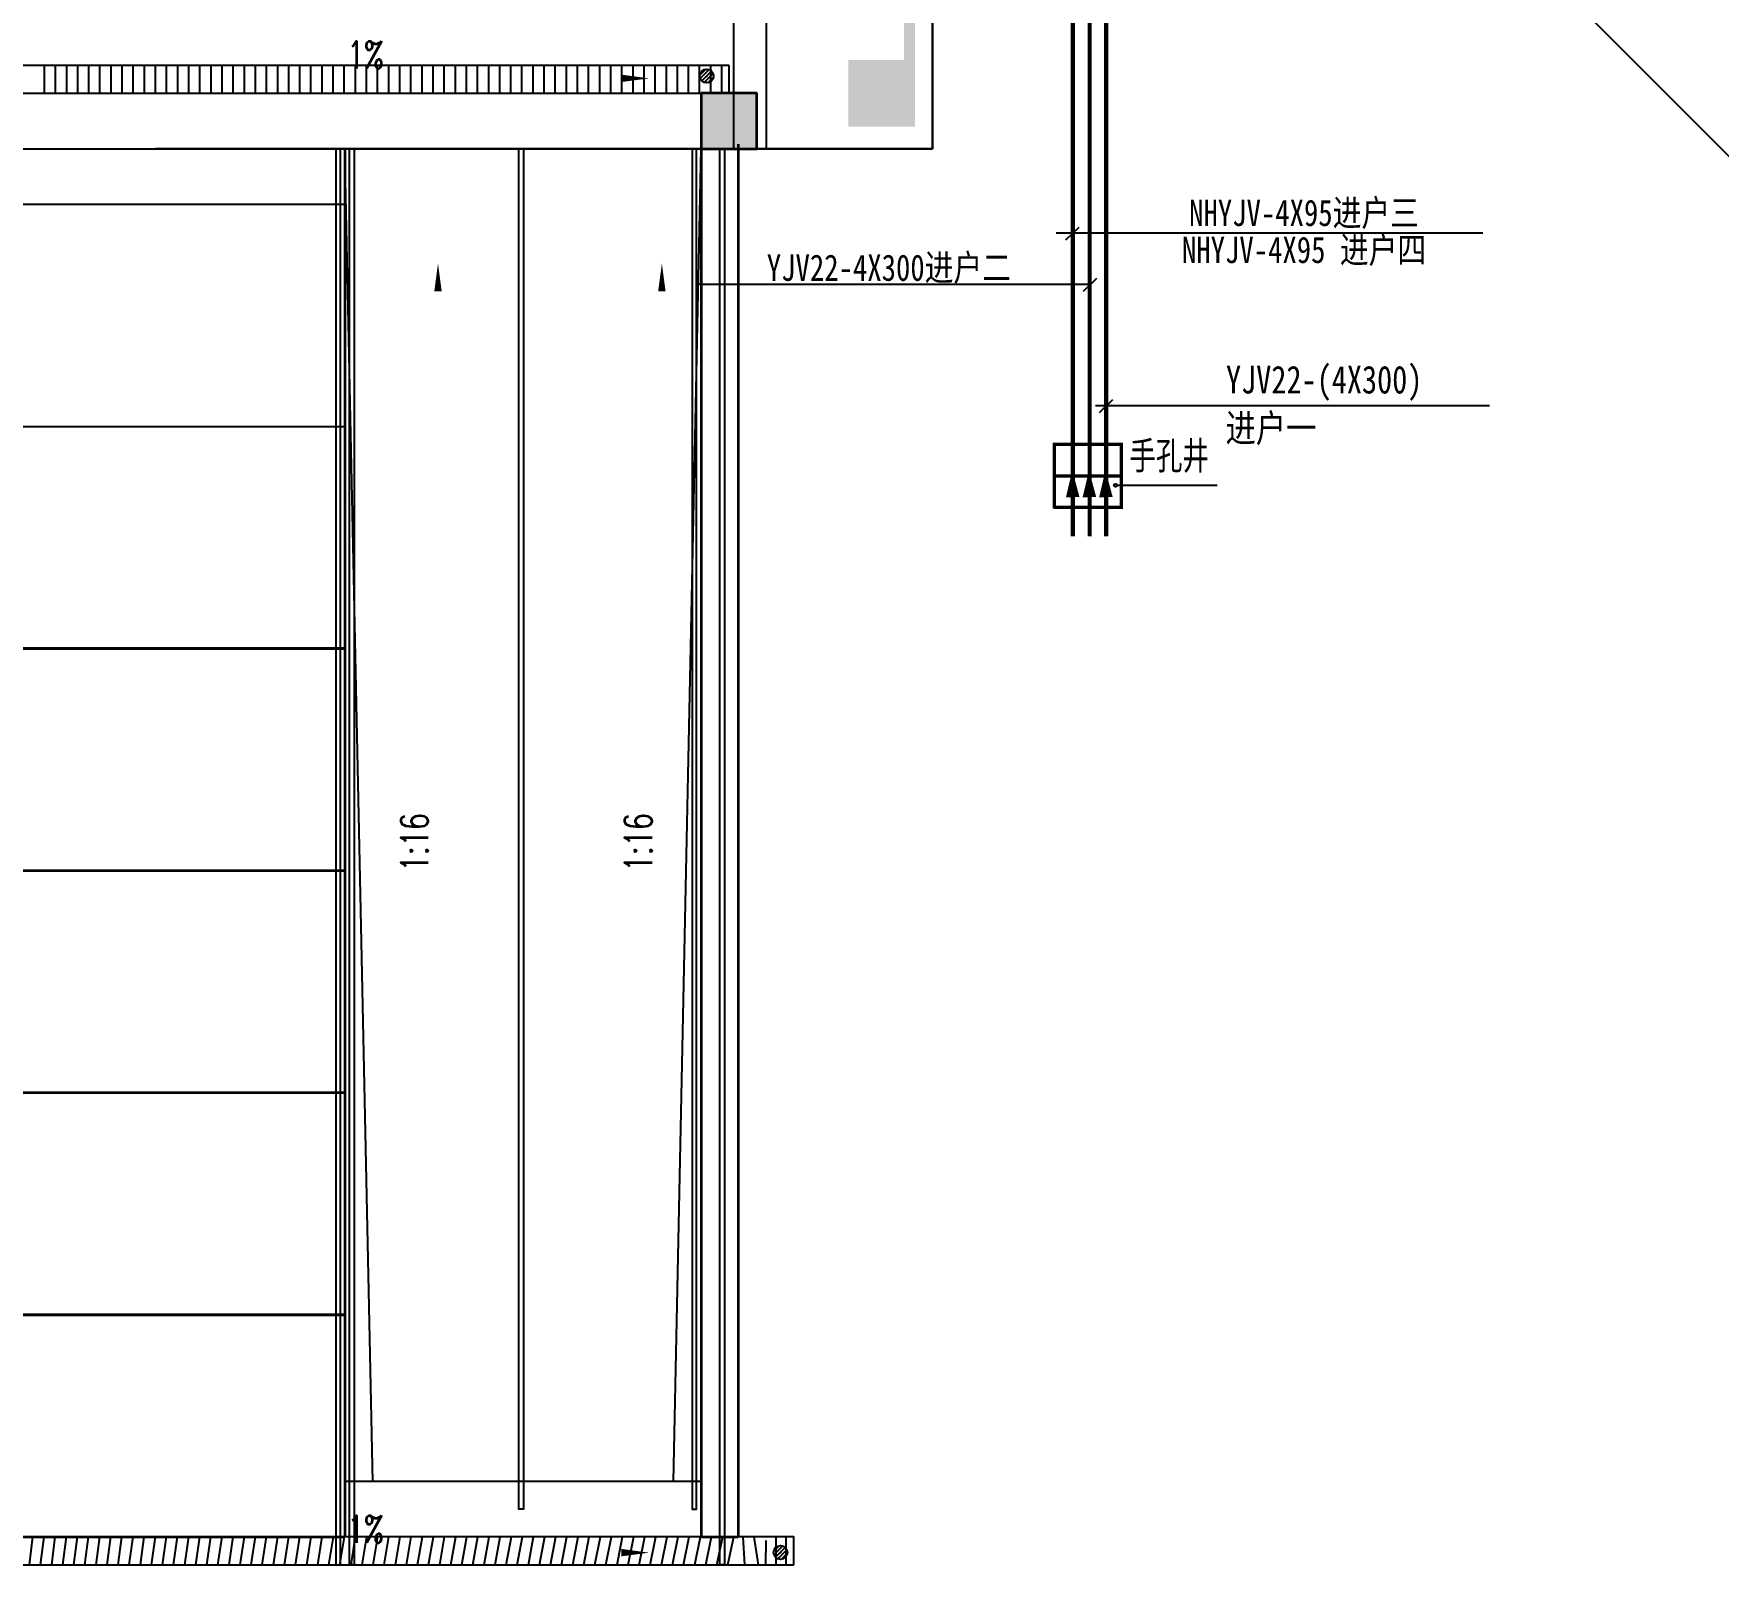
# Model space of a CAD drawing. Extents: x 815029915 to 815825525, y 579155098 to 579748855.
# Drawn here: x 815194584 to 815212788, y 579544739 to 579561353 of the extents above; entities that cross this region are included whole.
import ezdxf
from ezdxf.enums import TextEntityAlignment as Align

# ---------------------------------------------------------------- set-up
doc = ezdxf.new("R2010")
doc.units = 0
doc.header["$LTSCALE"] = 100
doc.header["$MEASUREMENT"] = 0
for name, color, linetype in [('AXIS', 3, 'Continuous'), ('COLUMN', 9, 'Continuous'), ('DIM_SYMB', 3, 'Continuous'), ('GROUND', 2, 'Continuous'), ('LVTRY', 6, 'Continuous'), ('PUB_HATCH', 8, 'Continuous'), ('STAIR', 2, 'Continuous'), ('WALL', 9, 'Continuous'), ('zm', 1, 'Continuous')]:
    doc.layers.add(name, color=color, linetype=linetype)
doc.layers.add('柱填充', color=9, linetype='Continuous', lineweight=18)
doc.layers.add('砼柱', color=2, linetype='Continuous', lineweight=35)
doc.styles.add('-华文细黑', font='', dxfattribs={"width": 0.8})
doc.styles.add('_TCH_DIM', font='SIMPLEX', dxfattribs={"bigfont": 'GBCBIG'})
doc.styles.add('_TCH_DIM_T3', font='SIMPLEX', dxfattribs={"width": 0.7058823529411765, "bigfont": 'GBCBIG'})
doc.styles.add('ST', font='')
doc.styles.get('-华文细黑').set_extended_font_data('STXihei')
doc.styles.get('ST').set_extended_font_data('SimSun')
doc.dimstyles.new('_TCH_ARCH-100', dxfattribs={"dimscale": 100, "dimtxt": 2.975, "dimasz": 1, "dimexe": 2.5, "dimexo": 3, "dimgap": 1, "dimtad": 1, "dimdec": 0, "dimzin": 0, "dimdsep": 46, "dimtxsty": '_TCH_DIM_T3', "dimblk": 'ARCHTICK', "dimcen": 0.09, "dimclrt": 7, "dimazin": 2, "dimtfac": 1, "dimtdec": 0, "dimtix": 1, "dimtmove": 2, "dimatfit": 3, "dimfxl": 0, "dimtolj": 1, "dimtzin": 0, "dimarcsym": 0})

# ---------------------------------------------------------------- blocks, each defined once
blk = doc.blocks.new('$lvtry$00000171')
for p, q in [((-74.24621202462731, 10.60660171788186), (-10.60660171788186, 74.24621202462731)), ((-69.81875867368217, -27.39235180270043), (27.39235180242758, 69.81875867368217)), ((-53.03300858900184, -53.03300858886359), (53.03300858900184, 53.03300858886359)), ((-27.39235180242758, -69.81875867368217), (69.81875867368217, 27.39235180270043)), ((10.60660171788186, -74.24621202462731), (74.24621202462731, -10.60660171788186))]:
    blk.add_line(p, q)
blk.add_circle((0, 0), 75)
blk.add_point((0, 0))
blk = doc.blocks.new('_ArchTick')
at = {"color": 0, "linetype": 'ByBlock', "const_width": 0.4}
blk.add_lwpolyline([(-0.5, -0.5), (0.5, 0.5)], dxfattribs=at)
blk = doc.blocks.new('*D169')
at = {"layer": 'AXIS', "color": 0, "lineweight": -2, "transparency": 16777216}
for p, q in [((815211815.4620184, 579591808.3806449), (815214113.5590572, 579594106.4776838)), ((815213936.7823619, 579593929.7009885), (815251413.4417651, 579556453.0415857)), ((815249292.1214216, 579554331.7212421), (815251590.2184604, 579556629.8182809))]:
    blk.add_line(p, q, dxfattribs=at)
at = {"layer": 'Defpoints', "color": 0, "transparency": 16777216}
for p in [(815211603.3299841, 579591596.2486106), (815251413.4417651, 579556453.0415857), (815249079.9893873, 579554119.5892078)]:
    blk.add_point(p, dxfattribs=at)
at = {"layer": 'AXIS', "color": 0, "lineweight": -2, "transparency": 16777216, "xscale": 100, "yscale": 100, "zscale": 100}
for p, rotation in [((815213936.7823619, 579593929.7009885), 135.0000000001822), ((815251413.4417651, 579556453.0415857), 315.0000000001822)]:
    blk.add_blockref('_ArchTick', p, dxfattribs=dict(at, rotation=rotation))
at = {"layer": 'AXIS', "color": 7, "transparency": 16777216, "insert": (815232851.0048754, 579575367.2640989), "char_height": 297.5, "attachment_point": 5, "rotation": 315.0000000001822, "style": '_TCH_DIM_T3'}
blk.add_mtext('\\A1;53000', dxfattribs=at)

msp = doc.modelspace()

# ---------------------------------------------------------------- hatches: boundary and pattern name
h = msp.add_hatch()
h.set_pattern_fill('玻璃', color=252, scale=100, angle=90)
h.set_pattern_definition([(90, (62540.87497544289, 122763.5923031569), (-120, 7.34788079488412e-15), [])])
h.paths.add_polyline_path([(815202497.943431, 579544810.1050396), (815202497.943431, 579545110.1050397), (815202177.3134329, 579545110.1050396), (815202177.3134329, 579544810.1050396)])
h.paths.add_polyline_path([(815183798.0955273, 579545110.1050396), (815183798.0955273, 579544810.1050396), (815202198.0955273, 579544810.1050396), (815202198.0955273, 579545110.1050396)])
h.paths.add_polyline_path([(815202443.5918053, 579544810.1050396), (815202797.943431, 579544810.1050396), (815202797.943431, 579545110.1050396), (815202443.5918053, 579545110.1050396)], flags=16)
at = {"layer": 'PUB_HATCH'}
for points in [[(815204108.0955273, 579563870.1050396), (815203988.0955273, 579563870.1050396), (815203988.0955273, 579560350.1050396), (815204108.0955273, 579560350.1050396)], [(815204108.0955273, 579561070.1050396), (815203988.0955273, 579561070.1050396), (815203388.0955273, 579561070.1050396), (815203388.0955273, 579560350.1050396), (815203988.0955273, 579560350.1050396), (815204108.0955273, 579560350.1050396)]]:
    msp.add_hatch(color=256, dxfattribs=at).paths.add_polyline_path(points, flags=17)
at = {"layer": '柱填充', "lineweight": 18}
msp.add_hatch(color=250, dxfattribs=at).paths.add_polyline_path([(815202398.0955273, 579560710.1050396), (815201798.0955273, 579560710.1050396), (815201798.0955273, 579560110.1050396), (815202398.0955273, 579560110.1050396)])

# ---------------------------------------------------------------- linework, layer by layer
for p, q in [((815204298.0955273, 579560110.1050396), (815204298.0955273, 579570051.5263959)), ((815204298.0955273, 579563694.0933942), (815204298.0955273, 579560110.1050396)), ((815202098.0955273, 579561010.1050396), (815184798.0955273, 579561010.1050396)), ((815202098.0955273, 579560710.1050396), (815202098.0955273, 579561010.1050396)), ((815184798.0955273, 579560710.1050396), (815202098.0955273, 579560710.1050396)), ((815182998.0955273, 579560110.1050396), (815204298.0955273, 579560110.1050396)), ((815204298.0955273, 579560110.1050396), (815202498.0955273, 579560110.1050396))]:
    msp.add_line(p, q)
at = {"color": 252, "linetype": 'Continuous'}
for p, q in [((815194700.8749754, 579560710.1050396), (815194700.8749754, 579561010.1050396)), ((815194820.8749754, 579560710.1050396), (815194820.8749754, 579561010.1050396)), ((815194940.8749754, 579560710.1050396), (815194940.8749754, 579561010.1050396)), ((815195060.8749754, 579560710.1050396), (815195060.8749754, 579561010.1050396)), ((815195180.8749754, 579560710.1050396), (815195180.8749754, 579561010.1050396)), ((815195300.8749754, 579560710.1050396), (815195300.8749754, 579561010.1050396)), ((815195420.8749754, 579560710.1050396), (815195420.8749754, 579561010.1050396)), ((815195540.8749754, 579560710.1050396), (815195540.8749754, 579561010.1050396)), ((815195660.8749754, 579560710.1050396), (815195660.8749754, 579561010.1050396)), ((815195780.8749754, 579560710.1050396), (815195780.8749754, 579561010.1050396)), ((815195900.8749754, 579560710.1050396), (815195900.8749754, 579561010.1050396)), ((815196020.8749754, 579560710.1050396), (815196020.8749754, 579561010.1050396)), ((815196140.8749754, 579560710.1050396), (815196140.8749754, 579561010.1050396)), ((815196260.8749754, 579560710.1050396), (815196260.8749754, 579561010.1050396)), ((815196380.8749754, 579560710.1050396), (815196380.8749754, 579561010.1050396)), ((815196500.8749754, 579560710.1050396), (815196500.8749754, 579561010.1050396)), ((815196620.8749754, 579560710.1050396), (815196620.8749754, 579561010.1050396)), ((815196740.8749754, 579560710.1050396), (815196740.8749754, 579561010.1050396)), ((815196860.8749754, 579560710.1050396), (815196860.8749754, 579561010.1050396)), ((815196980.8749754, 579560710.1050396), (815196980.8749754, 579561010.1050396)), ((815197100.8749754, 579560710.1050396), (815197100.8749754, 579561010.1050396)), ((815197220.8749754, 579560710.1050396), (815197220.8749754, 579561010.1050396)), ((815197340.8749754, 579560710.1050396), (815197340.8749754, 579561010.1050396)), ((815197460.8749754, 579560710.1050396), (815197460.8749754, 579561010.1050396)), ((815197580.8749754, 579560710.1050396), (815197580.8749754, 579561010.1050396)), ((815197700.8749754, 579560710.1050396), (815197700.8749754, 579561010.1050396)), ((815197820.8749754, 579560710.1050396), (815197820.8749754, 579561010.1050396)), ((815197940.8749754, 579560710.1050396), (815197940.8749754, 579561010.1050396)), ((815198060.8749754, 579560710.1050396), (815198060.8749754, 579561010.1050396)), ((815198180.8749754, 579560710.1050396), (815198180.8749754, 579561010.1050396)), ((815198300.8749754, 579560710.1050396), (815198300.8749754, 579561010.1050396)), ((815198420.8749754, 579560710.1050396), (815198420.8749754, 579561010.1050396)), ((815198540.8749754, 579560710.1050396), (815198540.8749754, 579561010.1050396)), ((815198660.8749754, 579560710.1050396), (815198660.8749754, 579561010.1050396)), ((815198780.8749754, 579560710.1050396), (815198780.8749754, 579561010.1050396)), ((815198900.8749754, 579560710.1050396), (815198900.8749754, 579561010.1050396)), ((815199020.8749754, 579560710.1050396), (815199020.8749754, 579561010.1050396)), ((815199140.8749754, 579560710.1050396), (815199140.8749754, 579561010.1050396)), ((815199260.8749754, 579560710.1050396), (815199260.8749754, 579561010.1050396)), ((815199380.8749754, 579560710.1050396), (815199380.8749754, 579561010.1050396)), ((815199500.8749754, 579560710.1050396), (815199500.8749754, 579561010.1050396)), ((815199620.8749754, 579560710.1050396), (815199620.8749754, 579561010.1050396)), ((815199740.8749754, 579560710.1050396), (815199740.8749754, 579561010.1050396)), ((815199860.8749754, 579560710.1050396), (815199860.8749754, 579561010.1050396)), ((815199980.8749754, 579560710.1050396), (815199980.8749754, 579561010.1050396)), ((815200100.8749754, 579560710.1050396), (815200100.8749754, 579561010.1050396)), ((815200220.8749754, 579560710.1050396), (815200220.8749754, 579561010.1050396)), ((815200340.8749754, 579560710.1050396), (815200340.8749754, 579561010.1050396)), ((815200460.8749754, 579560710.1050396), (815200460.8749754, 579561010.1050396)), ((815200580.8749754, 579560710.1050396), (815200580.8749754, 579561010.1050396)), ((815200700.8749754, 579560710.1050396), (815200700.8749754, 579561010.1050396)), ((815200820.8749754, 579560710.1050396), (815200820.8749754, 579561010.1050396)), ((815200940.8749754, 579560710.1050396), (815200940.8749754, 579561010.1050396)), ((815201060.8749754, 579560710.1050396), (815201060.8749754, 579561010.1050396)), ((815201180.8749754, 579560710.1050396), (815201180.8749754, 579561010.1050396)), ((815201300.8749754, 579560710.1050396), (815201300.8749754, 579561010.1050396)), ((815201420.8749754, 579560710.1050396), (815201420.8749754, 579561010.1050396)), ((815201540.8749754, 579560710.1050396), (815201540.8749754, 579561010.1050396)), ((815201660.8749754, 579560710.1050396), (815201660.8749754, 579561010.1050396)), ((815201780.8749754, 579560710.1050396), (815201780.8749754, 579561010.1050396)), ((815201900.8749754, 579560710.1050396), (815201900.8749754, 579561010.1050396)), ((815202020.8749754, 579560710.1050396), (815202020.8749754, 579561010.1050396))]:
    msp.add_line(p, q, dxfattribs=at)
at = {"color": 2}
for p, q in [((815202398.0955273, 579560110.1050396), (815195898.0955273, 579560110.1050396)), ((815184398.0955273, 579559510.1050396), (815197948.0955273, 579559510.1050396)), ((815184398.0955273, 579557110.1050396), (815197948.0955273, 579557110.1050396))]:
    msp.add_line(p, q, dxfattribs=at)
at = {"color": 2, "const_width": 30}
for points in [[(815201798.0955273, 579560160.1050396), (815201798.0955273, 579545110.1050396)], [(815202198.0955273, 579560160.1050396), (815202198.0955273, 579545110.1050396)], [(815197948.0955273, 579560110.1050396), (815197948.0955273, 579545110.1050396)], [(815184398.0955273, 579554710.1050396), (815197948.0955273, 579554710.1050396)], [(815184398.0955273, 579552310.1050396), (815197948.0955273, 579552310.1050396)], [(815184398.0955273, 579549910.1050396), (815197948.0955273, 579549910.1050396)], [(815184398.0955273, 579547510.1050396), (815197948.0955273, 579547510.1050396)], [(815184398.0955273, 579545110.1050396), (815197598.0955273, 579545110.1050396)], [(815197598.0955273, 579545110.1050396), (815197948.0955273, 579545110.1050396)], [(815201798.0955273, 579545110.1050396), (815202198.0955273, 579545110.1050396)]]:
    msp.add_lwpolyline(points, dxfattribs=at)
at = {"color": 2}
for points in [[(815197848.0955273, 579560110.1050396), (815197848.0955273, 579555049.4393268), (815197848.0955273, 579544810.1050396), (815197898.0955273, 579544810.1050396), (815197898.0955273, 579555049.4393268), (815197898.0955273, 579560110.1050396)], [(815198048.0955273, 579560110.1050396), (815198048.0955273, 579555049.4393268), (815198048.0955273, 579544810.1050396), (815197998.0955273, 579544810.1050396), (815197998.0955273, 579555049.4393268), (815197998.0955273, 579560110.1050396)], [(815199875.5955273, 579560110.1050396), (815199875.5955273, 579555049.4393268), (815199875.5955273, 579545410.1050396), (815199825.5955273, 579545410.1050396), (815199825.5955273, 579555049.4393268), (815199825.5955273, 579560110.1050396)], [(815201698.0955273, 579560110.1050396), (815201698.0955273, 579546049.4393268), (815201698.0955273, 579545410.1050396), (815201748.0955273, 579545410.1050396), (815201748.0955273, 579546049.4393268), (815201748.0955273, 579560110.1050396)], [(815202048.0955273, 579560110.1050396), (815202048.0955273, 579556610.1050396), (815202048.0955273, 579544810.1050396), (815201998.0955273, 579544810.1050396), (815201998.0955273, 579556610.1050396), (815201998.0955273, 579560110.1050396)]]:
    msp.add_lwpolyline(points, dxfattribs=at)
msp.add_lwpolyline([(815202797.943431, 579544810.1050396), (815202797.943431, 579545110.1050396), (815183798.0955273, 579545110.1050396), (815183798.0955273, 579544810.1050396)], close=True)
at = {"layer": 'COLUMN'}
msp.add_lwpolyline([(815201798.0955273, 579560110.1050396), (815202398.0955273, 579560110.1050396), (815202398.0955273, 579560710.1050396), (815201798.0955273, 579560710.1050396)], close=True, dxfattribs=at)
at = {"layer": 'DIM_SYMB'}
for points in [[(815195091.1090426, 579560870.7582463, 0, 0, 0), (815201234.1753232, 579560870.7582463, 0, 80.00000000000001, 0), (815200934.1753232, 579560870.7582463, 0, 0, 0)], [(815198953.3140755, 579546398.9363651, 0, 0, 0), (815198953.3140755, 579558870.4930279, 0, 80.00000000000001, 0), (815198953.3140755, 579558570.4930279, 0, 0, 0)], [(815201372.425126, 579546398.9363651, 0, 0, 0), (815201372.425126, 579558870.4930279, 0, 80.00000000000001, 0), (815201372.425126, 579558570.4930279, 0, 0, 0)], [(815195091.1090426, 579544940.6137109, 0, 0, 0), (815201234.1753232, 579544940.6137109, 0, 80.00000000000001, 0), (815200934.1753232, 579544940.6137109, 0, 0, 0)]]:
    msp.add_lwpolyline(points, format="xyseb", dxfattribs=at)
at = {"layer": 'GROUND'}
msp.add_lwpolyline([(815205298.0955273, 579563610.1050396), (815205298.0955273, 579567637.3128335), (815224472.6734022, 579548462.7349586), (815222139.2210243, 579546129.2825807), (815232321.5586731, 579535946.9449315), (815242503.8963224, 579546129.2825806), (815238473.3876694, 579550159.7912334), (815244625.2166661, 579556311.6202301), (815218108.7123713, 579582828.1245244), (815214502.4677873, 579579221.8799403), (815206514.242688, 579587210.1050396), (815205298.0955273, 579587210.1050396), (815205298.0955273, 579588710.1050396), (815189998.0955273, 579588710.1050396), (815189998.0955273, 579589610.1050396), (815181598.0955273, 579589610.1050396), (815181598.0955273, 579582710.1050396), (815177998.0955273, 579582710.1050396)], dxfattribs=at)
at = {"layer": 'STAIR'}
for p, q in [((815201798.0955273, 579560110.1050396), (815197948.0955273, 579560110.1050396)), ((815197948.0955273, 579560110.1050396), (815197948.0955273, 579545710.1050396)), ((815198248.0955273, 579545710.1050396), (815197948.0955273, 579560110.1050396)), ((815201498.0955273, 579545710.1050396), (815201798.0955273, 579560110.1050396)), ((815201798.0955273, 579560110.1050396), (815201798.0955273, 579545710.1050396)), ((815201798.0955273, 579545710.1050396), (815197948.0955273, 579545710.1050396))]:
    msp.add_line(p, q, dxfattribs=at)
at = {"layer": 'WALL'}
for p, q in [((815202148.0955273, 579563960.1050396), (815202148.0955273, 579560110.1050396)), ((815202498.0955273, 579563610.1050396), (815202498.0955273, 579560110.1050396)), ((815202498.0955273, 579560110.1050396), (815202148.0955273, 579560110.1050396))]:
    msp.add_line(p, q, dxfattribs=at)
at = {"layer": 'zm'}
for p, q in [((815205878.6553367, 579559260.4870129), (815205734.9574112, 579559121.7085527)), ((815206069.7340455, 579558707.6755782), (815205926.0361199, 579558568.8971181)), ((815206240.7484227, 579557395.9167646), (815206097.0504972, 579557257.1383045))]:
    msp.add_line(p, q, dxfattribs=at)
at = {"layer": 'zm', "color": 1}
for p, q in [((815210242.1437488, 579559197.6250647), (815205631.8610709, 579559197.6250647)), ((815205994.4971962, 579558643.908949), (815201753.295027, 579558643.908949)), ((815210316.597223, 579557331.0978354), (815206059.334245, 579557331.0978354)), ((815206276.2316476, 579556476.0786202), (815207372.49717, 579556476.0786202))]:
    msp.add_line(p, q, dxfattribs=at)
at = {"layer": 'zm', "const_width": 45}
for points in [[(815205813.9375932, 579555921.2955272), (815205813.9375932, 579565472.5743791)], [(815205994.4971962, 579555921.2955272), (815205994.4971962, 579565472.5743791)], [(815206172.7998041, 579555921.2955272), (815206172.7998041, 579565472.5743791)]]:
    msp.add_lwpolyline(points, dxfattribs=at)
at = {"layer": 'zm', "color": 4, "const_width": 36.00000000000001}
for points in [[(815205607.0181861, 579556236.9081559), (815206335.6392683, 579556236.9081559), (815206335.6392683, 579556915.3268245), (815205614.2469612, 579556915.3268245), (815205614.2469612, 579556224.5059357)], [(815205623.8256836, 579556575.0016081), (815206335.6392683, 579556575.0016081)], [(815205623.8256836, 579556575.0016081), (815206335.6392683, 579556575.0016081)]]:
    msp.add_lwpolyline(points, dxfattribs=at)
at = {"layer": 'zm', "elevation": -7969.248000000001}
for points in [[(815205811.9157138, 579556345.3120096, 146.4934458385128, 0, 0), (815205807.1960425, 579556635.5688224, 0, 0, 0)], [(815205992.4753166, 579556345.3120096, 146.4934458385128, 0, 0), (815205987.7556454, 579556635.5688224, 0, 0, 0)], [(815206170.7779245, 579556345.3120096, 146.4934458385128, 0, 0), (815206166.0582533, 579556635.5688224, 0, 0, 0)]]:
    msp.add_lwpolyline(points, format="xyseb", dxfattribs=at)
at = {"layer": 'zm'}
msp.add_circle((815206274.213317, 579556473.277379), 16.37693453603424, dxfattribs=at)
at = {"layer": '砼柱', "color": 3, "lineweight": 35}
msp.add_lwpolyline([(815202398.0955273, 579560710.1050396), (815201798.0955273, 579560710.1050396), (815201798.0955273, 579560110.1050396), (815202398.0955273, 579560110.1050396)], close=True, dxfattribs=at)

# ---------------------------------------------------------------- block references
at = {"layer": 'LVTRY'}
for p in [(815201856.9211183, 579560895.6111414), (815202653.5230292, 579544943.2488364)]:
    msp.add_blockref('$lvtry$00000171', p, dxfattribs=at)

# ---------------------------------------------------------------- texts
at = {"layer": 'DIM_SYMB', "color": 7, "style": '_TCH_DIM', "width": 0.7058823529411765}
for p in [(815197972.642183, 579560975.7582463), (815197972.642183, 579545045.6137109)]:
    msp.add_text('1%', height=297.5, dxfattribs=at).set_placement(p)
for p in [(815198848.3140756, 579552299.7146965), (815201267.425126, 579552299.7146965)]:
    msp.add_text('1:16', height=297.5, rotation=90.00000000000081, dxfattribs=at).set_placement(p)
at = {"layer": 'zm', "color": 1, "style": '-华文细黑', "width": 0.8}
for s, height, p in [('NHYJV-4X95进户三', 285, (815208312.0078448, 579559422.717363, -746868.8398028368)), ('NHYJV-4X95 进户四', 285, (815208312.0078448, 579559022.717363, -746868.8398028368)), ('YJV22-4X300进户二', 285, (815203826.0078448, 579558830.217363, -746868.8398028368)), ('YJV22-(4X300)', 300, (815208529.5343835, 579557592.6737843, -786177.7261082493)), ('进户一', 300, (815207954.6328661, 579557096.584505, -786177.7261082493))]:
    msp.add_text(s, height=height, dxfattribs=at).set_placement(p, align=Align.MIDDLE)
at = {"layer": 'zm', "style": 'ST', "width": 0.7}
msp.add_text('手孔井', height=300, dxfattribs=at).set_placement((815206424.2536339, 579556644.0744712))

# ---------------------------------------------------------------- dimensions: what is measured, and where the dimension line sits
at = {"layer": 'AXIS'}
dim = msp.add_aligned_dim(p1=(815211603.3299841, 579591596.2486106), p2=(815249079.9893872, 579554119.5892078), distance=3299.9999999996817, dimstyle='_TCH_ARCH-100', dxfattribs=at)
dim.commit()
dim.dimension.update_dxf_attribs({"geometry": '*D169', "text_midpoint": (815232851.0048754, 579575367.2640989)})

doc.saveas('drawing.dxf')
